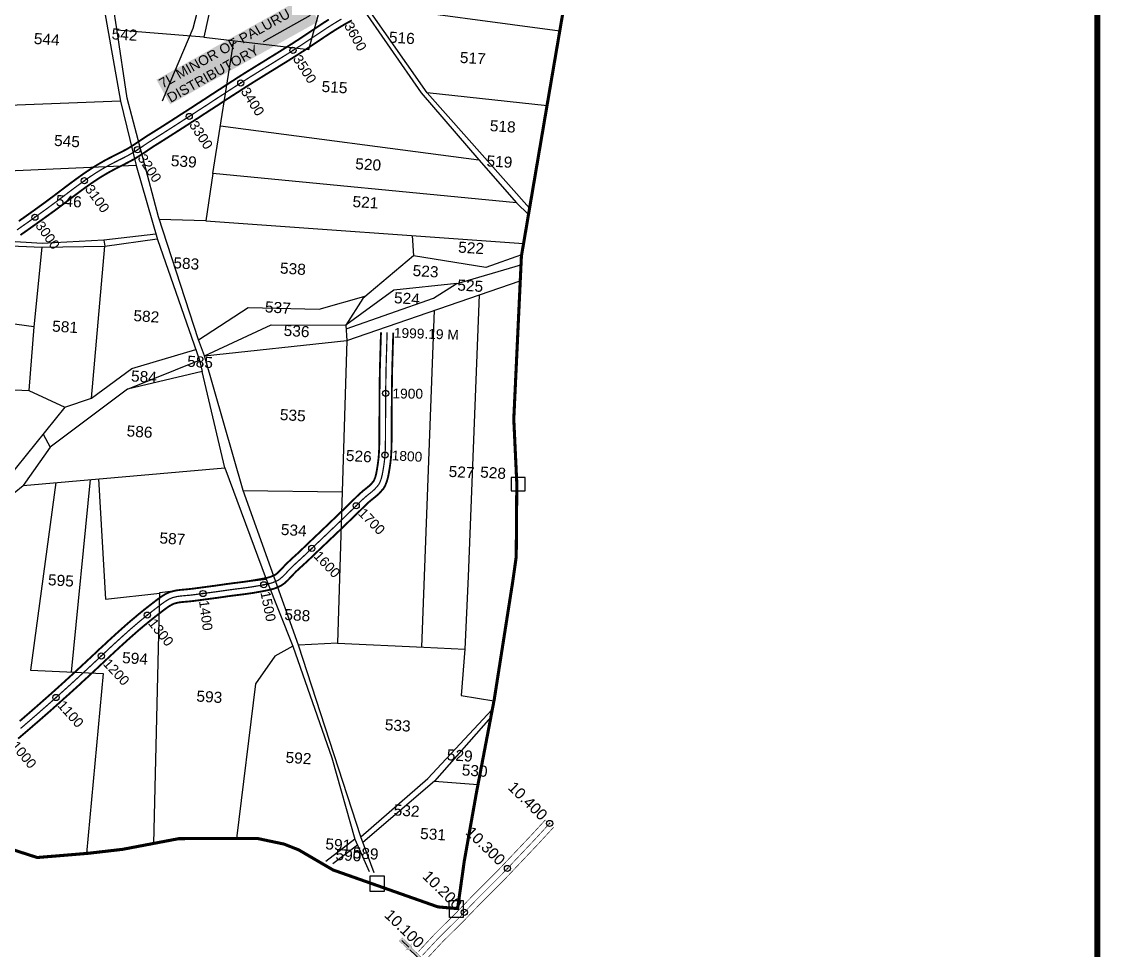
# Model space of a CAD drawing. Header units: inches. Extents: x 198958 to 218693, y 1596361 to 1611769.
# Drawn here: x 206485 to 208239, y 1606047 to 1607558 of the extents above; entities that cross this region are included whole.
import ezdxf
from ezdxf.enums import TextEntityAlignment as Align

# ---------------------------------------------------------------- set-up
doc = ezdxf.new("R2010")
doc.units = ezdxf.units.IN
doc.header["$LTSCALE"] = 15
doc.header["$MEASUREMENT"] = 0
doc.header["$PDMODE"] = 32
doc.header["$PDSIZE"] = 10
doc.linetypes.add('ACAD_ISO02W100', pattern=[15, 12, -3])
doc.linetypes.add('HIDDEN2', pattern=[0.1875, 0.125, -0.0625])
for name, color, linetype in [('CANAL1', 7, 'Continuous'), ('CHANAGE', 1, 'Continuous'), ('CSMark', 72, 'Continuous'), ('PAPER SIZE', 5, 'Continuous'), ('PLOT', 7, 'Continuous'), ('PLOTS NO', 7, 'Continuous'), ('STREAMS', 4, 'Continuous'), ('STRUCTURE', 5, 'Continuous'), ('text2', 7, 'Continuous'), ('VILLAGE BOUNDARY STONES', 1, 'Continuous'), ('VILLAGE BOUNDAY', 5, 'Continuous')]:
    doc.layers.add(name, color=color, linetype=linetype)
doc.styles.get("Standard").update_dxf_attribs({"font": 'arial.ttf'})
doc.dimstyles.get("Standard").update_dxf_attribs({"dimtxt": 0.18, "dimasz": 0.18, "dimexe": 0.18, "dimexo": 0.0625, "dimgap": 0.09, "dimtad": 0, "dimtih": 1, "dimtoh": 1, "dimdec": 4, "dimzin": 0, "dimdsep": 46, "dimtxsty": 'Standard', "dimcen": 0.09, "dimadec": 0, "dimazin": 0, "dimtfac": 1, "dimtdec": 4, "dimtofl": 0, "dimtmove": 0, "dimatfit": 3, "dimfxl": 1, "dimtolj": 1, "dimtzin": 0, "dimarcsym": 0})

# ---------------------------------------------------------------- blocks, each defined once
blk = doc.blocks.new('SLB')
at = {"layer": 'STRUCTURE'}
h = blk.add_hatch(dxfattribs=at)
h.set_pattern_fill('DOTS', color=6, scale=20, angle=320.3722, style=0)
h.set_pattern_definition([(320.372247934, (-159.4327, -72.9564), (1.2786241598, 0.5641323054), [0, -1.25])])
h.paths.add_polyline_path([(769699.5, 1706871.1), (769699.5, 1706861.1), (769729.1, 1706861.1), (769732.1, 1706863.1), (769792.1, 1706863.1), (769795.1, 1706861.1), (769824.7, 1706861.1), (769824.7, 1706871.1), (769795.1, 1706871.1), (769792.1, 1706869.1), (769732.1, 1706869.1), (769729.1, 1706871.1)])
at = {"layer": 'STRUCTURE', "color": 6, "linetype": 'ACAD_ISO02W100', "ltscale": 0.5, "const_width": 0.5}
for points in [[(769699.5, 1706871.1), (769729.1, 1706871.1)], [(769795.1, 1706871.1), (769824.7, 1706871.1)], [(769699.5, 1706861.1), (769729.1, 1706861.1)], [(769795.1, 1706861.1), (769824.7, 1706861.1)]]:
    blk.add_lwpolyline(points, dxfattribs=at)
at = {"layer": 'STRUCTURE', "color": 6, "const_width": 0.628}
for points in [[(769726.1, 1706877.1), (769726.1, 1706873.1), (769732.1, 1706869.1), (769792.1, 1706869.1), (769798.1, 1706873.1), (769798.1, 1706877.1)], [(769726.1, 1706855.1), (769726.1, 1706859.1), (769732.1, 1706863.1), (769792.1, 1706863.1), (769798.1, 1706859.1), (769798.1, 1706855.1)]]:
    blk.add_lwpolyline(points, dxfattribs=at)
at = {"layer": 'STRUCTURE', "color": 6}
blk.add_lwpolyline([(769732.1, 1706863.1), (769792.1, 1706863.1)], dxfattribs=at)
blk.add_lwpolyline([(769732.1, 1706863.1), (769792.1, 1706863.1)], dxfattribs=at)
at = {"layer": 'STRUCTURE', "color": 0}
blk.add_circle((769762.1, 1706866.1), 1.24, dxfattribs=at)
for points in [[(769703.8, 1706866), (769726.7, 1706866)], [(769818.6, 1706865.8), (769795.7, 1706865.8)]]:
    blk.add_leader(points, dimstyle='Standard', override={"dimasz": 10, "dimgap": 0.09, "dimtad": 0}, dxfattribs=at)

msp = doc.modelspace()

# ---------------------------------------------------------------- linework, layer by layer
at = {"layer": 'CANAL1', "color": 1, "linetype": 'HIDDEN2', "ltscale": 40, "const_width": 2}
msp.add_lwpolyline([(206477.5, 1607218.8), (206486.1, 1607224.9), (206494.7, 1607230.9), (206503.3, 1607237), (206511.9, 1607243.2), (206520.5, 1607249.4), (206529, 1607255.6), (206537.5, 1607261.9), (206542.8, 1607265.8), (206554.4, 1607274.6), (206562.8, 1607281), (206571.3, 1607287.4), (206579.8, 1607293.6), (206588.3, 1607299.8), (206597, 1607305.8), (206605.8, 1607311.6), (206614.8, 1607317.1), (206624.9, 1607322.9), (206633.2, 1607327.3), (206642.6, 1607332.1), (206652.1, 1607336.8), (206661.4, 1607341.8), (206668.7, 1607346.2), (206679.2, 1607353), (206689.3, 1607359.9), (206696.8, 1607364.7), (206705.7, 1607370.3), (206710.4, 1607373.2), (206723.5, 1607381.6), (206731.5, 1607386.7), (206741.3, 1607393), (206750.1, 1607398.7), (206759, 1607404.4), (206767.9, 1607410.1), (206773.5, 1607413.8), (206785.6, 1607421.6), (206794.4, 1607427.4), (206803.2, 1607433.2), (206812.1, 1607438.9), (206820.9, 1607444.7), (206829.7, 1607450.4), (206838.6, 1607456.1), (206847.5, 1607461.8), (206857.4, 1607468.1), (206865.4, 1607473), (206874.3, 1607478.6), (206883.3, 1607484.1), (206892.3, 1607489.6), (206901.3, 1607495.2), (206910.2, 1607500.7), (206919.2, 1607506.3), (206928.1, 1607512), (206937, 1607517.7), (206942.1, 1607521), (206954.5, 1607529.3), (206963.3, 1607535.2), (206972.1, 1607541.1), (206980.9, 1607546.9), (206989.8, 1607552.6), (206998.8, 1607558.1), (207005, 1607561.8)], dxfattribs=at)
at = {"layer": 'CANAL1', "color": 200, "linetype": 'ByBlock', "ltscale": 40, "const_width": 3}
for points in [[(206480.4, 1607233.1), (206489, 1607239.1), (206497.5, 1607245.2), (206506.1, 1607251.3), (206514.6, 1607257.5), (206523.1, 1607263.6), (206531.5, 1607269.9), (206536.8, 1607273.8), (206548.3, 1607282.6), (206556.8, 1607289), (206565.3, 1607295.4), (206573.9, 1607301.7), (206582.6, 1607308), (206591.4, 1607314.1), (206600.4, 1607320), (206609.7, 1607325.7), (206620.1, 1607331.7), (206628.6, 1607336.2), (206638.1, 1607341), (206647.4, 1607345.7), (206656.5, 1607350.5), (206663.4, 1607354.6), (206673.6, 1607361.4), (206683.7, 1607368.2), (206691.4, 1607373.2), (206700.4, 1607378.8), (206705.1, 1607381.7), (206718.1, 1607390), (206726.1, 1607395.1), (206735.9, 1607401.4), (206744.7, 1607407.1), (206753.6, 1607412.8), (206762.4, 1607418.5), (206768, 1607422.2), (206780.1, 1607430), (206788.9, 1607435.8), (206797.7, 1607441.5), (206806.6, 1607447.3), (206815.4, 1607453.1), (206824.3, 1607458.8), (206833.2, 1607464.6), (206842.1, 1607470.3), (206852.1, 1607476.6), (206860.1, 1607481.5), (206869.1, 1607487.1), (206878.1, 1607492.6), (206887, 1607498.2), (206896, 1607503.7), (206904.9, 1607509.2), (206913.8, 1607514.8), (206922.7, 1607520.4), (206931.5, 1607526.1), (206936.6, 1607529.4), (206949, 1607537.7), (206957.7, 1607543.5), (206966.5, 1607549.4), (206975.4, 1607555.3), (206984.5, 1607561)], [(206483.2, 1607210.6), (206491.9, 1607216.7), (206500.5, 1607222.8), (206509.1, 1607228.9), (206517.7, 1607235.1), (206526.3, 1607241.3), (206534.9, 1607247.5), (206543.5, 1607253.8), (206548.8, 1607257.8), (206560.4, 1607266.6), (206568.8, 1607273), (206577.2, 1607279.3), (206585.7, 1607285.6), (206594.1, 1607291.6), (206602.6, 1607297.5), (206611.2, 1607303.2), (206619.9, 1607308.5), (206629.7, 1607314.1), (206637.8, 1607318.4), (206647.2, 1607323.1), (206656.7, 1607328), (206666.3, 1607333.1), (206674, 1607337.7), (206684.8, 1607344.7), (206694.8, 1607351.5), (206702.1, 1607356.3), (206711, 1607361.8), (206715.7, 1607364.8), (206728.9, 1607373.2), (206736.9, 1607378.3), (206746.7, 1607384.6), (206755.6, 1607390.3), (206764.4, 1607396), (206773.3, 1607401.7), (206778.9, 1607405.4), (206791, 1607413.3), (206799.9, 1607419), (206808.7, 1607424.8), (206817.5, 1607430.6), (206826.3, 1607436.3), (206835.2, 1607442), (206844, 1607447.7), (206852.9, 1607453.4), (206862.7, 1607459.6), (206870.6, 1607464.5), (206879.6, 1607470.1), (206888.5, 1607475.6), (206897.5, 1607481.1), (206906.5, 1607486.7), (206915.5, 1607492.2), (206924.5, 1607497.9), (206933.5, 1607503.5), (206942.4, 1607509.3), (206947.6, 1607512.7), (206960.1, 1607521), (206968.9, 1607526.9), (206977.6, 1607532.8), (206986.3, 1607538.5), (206995.1, 1607544.1), (207003.9, 1607549.5), (207010, 1607553.1), (207021.9, 1607559.7)], [(206479.4, 1606391.7), (206484.6, 1606396.1), (206489.8, 1606400.6), (206495, 1606405), (206500.2, 1606409.5), (206505.3, 1606413.9), (206510.5, 1606418.4), (206515.7, 1606422.9), (206520.8, 1606427.4), (206526, 1606431.9), (206531.1, 1606436.4), (206536.2, 1606440.9), (206541.3, 1606445.5), (206546.4, 1606450), (206551.5, 1606454.6), (206556.6, 1606459.2), (206561.7, 1606463.7), (206566.7, 1606468.3), (206571.8, 1606472.9), (206576.9, 1606477.5), (206581.9, 1606482.2), (206586.9, 1606486.8), (206592, 1606491.4), (206597, 1606496.1), (206602.8, 1606501.5), (206607, 1606505.4), (206612, 1606510.1), (206617, 1606514.8), (206622, 1606519.5), (206627, 1606524.1), (206632, 1606528.8), (206637, 1606533.4), (206642, 1606538.1), (206647, 1606542.7), (206652, 1606547.2), (206657, 1606551.8), (206662.1, 1606556.3), (206667.1, 1606560.7), (206672.2, 1606565.2), (206677.3, 1606569.6), (206682.4, 1606573.9), (206687.6, 1606578.2), (206695.3, 1606584.5), (206698, 1606586.6), (206703.2, 1606590.8), (206708.6, 1606594.9), (206714.8, 1606599.7), (206719.3, 1606603.1), (206724.5, 1606606.8), (206729.5, 1606609.7), (206733.2, 1606611.3), (206739.6, 1606613), (206745.6, 1606613.8), (206755.4, 1606614.6), (206759.3, 1606615), (206766.2, 1606615.8), (206773.1, 1606616.7), (206780.7, 1606617.7), (206786.6, 1606618.5), (206793.3, 1606619.4), (206800.1, 1606620.3), (206805.5, 1606621), (206813.7, 1606622.2), (206820.4, 1606623.2), (206830.2, 1606624.5), (206833.8, 1606624.9), (206840.6, 1606625.8), (206847.4, 1606626.6), (206855.1, 1606627.7), (206861.1, 1606628.6), (206867.9, 1606629.8), (206874.8, 1606631), (206880.2, 1606632), (206888.9, 1606633.8), (206896.6, 1606635.9), (206906.9, 1606640.5), (206911.3, 1606643.5), (206917.1, 1606648.6), (206922.3, 1606654), (206927.4, 1606659.5), (206931.5, 1606663.7), (206936.3, 1606668.2), (206941.3, 1606672.7), (206945.1, 1606676.2), (206951.4, 1606682), (206956.4, 1606686.8), (206963.4, 1606693.5), (206966.2, 1606696.2), (206971.1, 1606700.9), (206976.1, 1606705.6), (206981.5, 1606710.8), (206985.9, 1606715), (206990.9, 1606719.7), (206995.8, 1606724.4), (206999.6, 1606728), (207005.7, 1606733.9), (207010.6, 1606738.6), (207017.6, 1606745.4), (207020.5, 1606748.1), (207025.4, 1606752.9), (207030.3, 1606757.7), (207035.6, 1606762.9), (207040, 1606767.2), (207044.7, 1606771.9), (207049.5, 1606776.3), (207053.2, 1606779.4), (207059.9, 1606784.8), (207065.9, 1606789.9), (207073.3, 1606798.3), (207076.1, 1606803.2), (207079, 1606810.7), (207081, 1606818.4), (207082.4, 1606825.9), (207083.5, 1606832.8), (207084.5, 1606839.7), (207085.3, 1606846.7), (207085.7, 1606851.5), (207086.2, 1606860.9), (207086.4, 1606867.9), (207086.5, 1606877.1), (207086.5, 1606881.7), (207086.6, 1606888.5), (207086.6, 1606895.4), (207086.6, 1606902.2), (207086.6, 1606909), (207086.7, 1606915.9), (207086.7, 1606922.7), (207086.7, 1606929.5), (207086.8, 1606936.3), (207086.8, 1606943.1), (207086.8, 1606949.9), (207086.9, 1606956.7), (207087, 1606963.5), (207087.1, 1606970.2), (207087.2, 1606977), (207087.3, 1606983.8), (207087.4, 1606990.6), (207087.6, 1606997.4), (207087.8, 1607004.2), (207088, 1607011), (207088.2, 1607017.8), (207088.4, 1607024.6), (207088.6, 1607031.4), (207088.8, 1607038.2), (207089, 1607045), (207089.2, 1607051.8)], [(206482, 1606420.2), (206487.1, 1606424.6), (206492.3, 1606429.1), (206497.4, 1606433.5), (206502.5, 1606438), (206507.6, 1606442.4), (206512.7, 1606446.9), (206517.8, 1606451.4), (206522.9, 1606455.9), (206528, 1606460.4), (206533.1, 1606464.9), (206538.2, 1606469.5), (206543.2, 1606474), (206548.3, 1606478.6), (206553.3, 1606483.1), (206558.3, 1606487.7), (206563.4, 1606492.3), (206568.4, 1606496.9), (206573.4, 1606501.5), (206578.4, 1606506.1), (206583.4, 1606510.8), (206589.2, 1606516.1), (206593.4, 1606520.1), (206598.4, 1606524.7), (206603.4, 1606529.4), (206608.3, 1606534.1), (206613.3, 1606538.8), (206618.4, 1606543.4), (206623.4, 1606548.1), (206628.4, 1606552.8), (206633.5, 1606557.4), (206638.5, 1606562), (206643.6, 1606566.6), (206648.8, 1606571.2), (206653.9, 1606575.8), (206659.1, 1606580.3), (206664.3, 1606584.8), (206669.6, 1606589.2), (206674.8, 1606593.6), (206682.7, 1606600), (206685.5, 1606602.3), (206690.9, 1606606.5), (206696.3, 1606610.7), (206702.6, 1606615.6), (206707.5, 1606619.3), (206713.6, 1606623.6), (206720.4, 1606627.6), (206726.7, 1606630.3), (206735.8, 1606632.6), (206743.4, 1606633.6), (206753.6, 1606634.5), (206757.2, 1606634.9), (206763.8, 1606635.6), (206770.4, 1606636.5), (206778, 1606637.5), (206783.9, 1606638.3), (206790.7, 1606639.2), (206797.4, 1606640.1), (206802.7, 1606640.8), (206810.9, 1606642), (206817.6, 1606643), (206827.6, 1606644.3), (206831.3, 1606644.8), (206838.1, 1606645.6), (206844.8, 1606646.5), (206852.2, 1606647.5), (206857.9, 1606648.4), (206864.5, 1606649.5), (206871.1, 1606650.7), (206876.3, 1606651.6), (206884.2, 1606653.2), (206889.8, 1606654.8), (206897.1, 1606658), (206899, 1606659.3), (206903.3, 1606663.1), (206907.7, 1606667.7), (206912.9, 1606673.3), (206917.6, 1606678), (206922.7, 1606682.8), (206927.8, 1606687.5), (206931.6, 1606690.9), (206937.7, 1606696.6), (206942.5, 1606701.2), (206949.6, 1606708), (206952.4, 1606710.7), (206957.3, 1606715.4), (206962.3, 1606720.1), (206967.7, 1606725.2), (206972.2, 1606729.5), (206977.1, 1606734.2), (206982, 1606738.9), (206985.7, 1606742.5), (206991.8, 1606748.3), (206996.8, 1606753), (207003.7, 1606759.8), (207006.6, 1606762.5), (207011.4, 1606767.2), (207016.3, 1606772), (207021.6, 1606777.1), (207026, 1606781.5), (207031, 1606786.4), (207036.2, 1606791.2), (207040.4, 1606794.9), (207047.2, 1606800.3), (207051.8, 1606804.1), (207056.9, 1606810), (207058, 1606811.9), (207060, 1606816.9), (207061.5, 1606822.7), (207062.7, 1606829.3), (207063.7, 1606835.7), (207064.6, 1606842.2), (207065.4, 1606848.7), (207065.7, 1606852.9), (207066.2, 1606861.7), (207066.4, 1606868.3), (207066.5, 1606877.3), (207066.5, 1606881.8), (207066.6, 1606888.6), (207066.6, 1606895.5), (207066.6, 1606902.3), (207066.6, 1606909.1), (207066.7, 1606915.9), (207066.7, 1606922.7), (207066.7, 1606929.6), (207066.8, 1606936.4), (207066.8, 1606943.2), (207066.8, 1606950), (207066.9, 1606956.9), (207067, 1606963.7), (207067.1, 1606970.5), (207067.2, 1606977.4), (207067.3, 1606984.2), (207067.4, 1606991), (207067.6, 1606997.9), (207067.8, 1607004.7), (207068, 1607011.6), (207068.2, 1607018.4), (207068.4, 1607025.2), (207068.6, 1607032), (207068.8, 1607038.9), (207069, 1607045.7), (207069.3, 1607052.5)]]:
    msp.add_lwpolyline(points, dxfattribs=at)
at = {"layer": 'CANAL1', "color": 1, "linetype": 'HIDDEN2', "ltscale": 30, "const_width": 2}
msp.add_lwpolyline([(206483.3, 1606408.2), (206488.5, 1606412.6), (206493.6, 1606417), (206498.8, 1606421.5), (206504, 1606426), (206509.1, 1606430.4), (206514.2, 1606434.9), (206519.3, 1606439.4), (206524.5, 1606443.9), (206529.6, 1606448.4), (206534.7, 1606452.9), (206539.8, 1606457.5), (206544.8, 1606462), (206549.9, 1606466.6), (206555, 1606471.2), (206560, 1606475.7), (206565.1, 1606480.3), (206570.1, 1606484.9), (206575.1, 1606489.5), (206580.2, 1606494.2), (206585.2, 1606498.8), (206590.2, 1606503.4), (206596, 1606508.8), (206600.2, 1606512.7), (206605.2, 1606517.4), (206610.2, 1606522.1), (206615.2, 1606526.8), (206620.2, 1606531.4), (206625.2, 1606536.1), (206630.2, 1606540.8), (206635.2, 1606545.4), (206640.2, 1606550), (206645.3, 1606554.6), (206650.3, 1606559.2), (206655.4, 1606563.7), (206660.5, 1606568.3), (206665.6, 1606572.7), (206670.8, 1606577.2), (206676, 1606581.6), (206681.2, 1606585.9), (206689, 1606592.3), (206691.7, 1606594.4), (206697.1, 1606598.6), (206702.5, 1606602.8), (206708.7, 1606607.6), (206713.4, 1606611.2), (206719.1, 1606615.2), (206724.9, 1606618.6), (206730, 1606620.8), (206737.7, 1606622.8), (206744.5, 1606623.7), (206754.5, 1606624.6), (206758.2, 1606624.9), (206765, 1606625.7), (206771.8, 1606626.6), (206779.3, 1606627.6), (206785.2, 1606628.4), (206792, 1606629.3), (206798.8, 1606630.2), (206804.1, 1606630.9), (206812.3, 1606632.1), (206819, 1606633.1), (206828.9, 1606634.4), (206832.5, 1606634.9), (206839.3, 1606635.7), (206846.1, 1606636.6), (206853.7, 1606637.6), (206859.5, 1606638.5), (206866.2, 1606639.6), (206872.9, 1606640.8), (206878.2, 1606641.8), (206886.6, 1606643.5), (206893.2, 1606645.3), (206902, 1606649.2), (206905.1, 1606651.4), (206910.2, 1606655.9), (206915, 1606660.8), (206920.1, 1606666.4), (206924.5, 1606670.8), (206929.5, 1606675.5), (206934.5, 1606680.1), (206938.3, 1606683.5), (206944.5, 1606689.3), (206949.5, 1606694), (206956.5, 1606700.8), (206959.3, 1606703.5), (206964.2, 1606708.2), (206969.2, 1606712.9), (206974.6, 1606718), (206979.1, 1606722.3), (206984, 1606727), (206988.9, 1606731.7), (206992.7, 1606735.3), (206998.8, 1606741.1), (207003.7, 1606745.8), (207010.7, 1606752.6), (207013.5, 1606755.3), (207018.4, 1606760.1), (207023.3, 1606764.8), (207028.6, 1606770), (207033, 1606774.4), (207037.8, 1606779.1), (207042.9, 1606783.7), (207046.8, 1606787.1), (207053.6, 1606792.5), (207058.8, 1606797), (207065.1, 1606804.2), (207067, 1606807.5), (207069.5, 1606813.8), (207071.2, 1606820.5), (207072.5, 1606827.6), (207073.6, 1606834.2), (207074.6, 1606841), (207075.3, 1606847.7), (207075.7, 1606852.2), (207076.2, 1606861.3), (207076.4, 1606868.1), (207076.5, 1606877.2), (207076.5, 1606881.8), (207076.6, 1606888.6), (207076.6, 1606895.4), (207076.6, 1606902.2), (207076.6, 1606909.1), (207076.7, 1606915.9), (207076.7, 1606922.7), (207076.7, 1606929.5), (207076.8, 1606936.3), (207076.8, 1606943.1), (207076.8, 1606950), (207076.9, 1606956.8), (207077, 1606963.6), (207077.1, 1606970.4), (207077.2, 1606977.2), (207077.3, 1606984), (207077.4, 1606990.8), (207077.6, 1606997.6), (207077.8, 1607004.5), (207078, 1607011.3), (207078.2, 1607018.1), (207078.4, 1607024.9), (207078.6, 1607031.7), (207078.8, 1607038.5), (207079, 1607045.4), (207079.2, 1607052.2)], dxfattribs=at)
at = {"layer": 'CANAL1', "color": 200, "const_width": 1}
for points in [[(207130.3, 1606045.7), (207156.8, 1606074.2), (207188.8, 1606105.8), (207215.5, 1606133.5), (207258.8, 1606176.9), (207312.5, 1606233.6), (207336.6, 1606259.7)], [(207143.1, 1606033.1), (207169.7, 1606061.7), (207201.6, 1606093.1), (207228.3, 1606120.9), (207271.7, 1606164.4), (207325.6, 1606221.3), (207350.2, 1606248)]]:
    msp.add_lwpolyline(points, dxfattribs=at)
at = {"layer": 'CANAL1', "color": 1, "linetype": 'HIDDEN2', "ltscale": 4, "const_width": 1}
msp.add_lwpolyline([(207136.7, 1606039.4), (207163.2, 1606067.9), (207195.2, 1606099.4), (207221.9, 1606127.2), (207265.3, 1606170.7), (207319, 1606227.4), (207343.8, 1606254.3)], dxfattribs=at)
at = {"layer": 'CHANAGE'}
for p in [(206926.2, 1607510.8), (206841.3, 1607457.9), (206757.5, 1607403.4), (206673.4, 1607349.3), (206587.1, 1607298.9), (206506.7, 1607239.5), (207076.9, 1606953), (207075.7, 1606853), (207028.9, 1606770.4), (206956.8, 1606701.1), (206878.8, 1606641.9), (206779.8, 1606627.7), (206689.4, 1606592.6), (206614.6, 1606526.2), (206541, 1606458.6)]:
    msp.add_point(p, dxfattribs=at)
at = {"layer": 'PLOT'}
for points in [[(207310.7, 1607254), (207237.8, 1607336), (207144.2, 1607441.7), (207041.2, 1607588.9), (206990.6, 1607656.6), (206901.8, 1607770.6), (206856.2, 1607840.4), (206748.4, 1607985.5), (206621.3, 1608184), (206572.1, 1608252.8), (206475.4, 1608382.2), (206387.5, 1608504), (206336.8, 1608594.5), (206321, 1608617.8), (206268.1, 1608689.3), (206179.7, 1608794.9)], [(206022.5, 1607937.4), (206203.4, 1607911.8), (206225.4, 1607908.5), (206588, 1607851), (206611.8, 1607621.3), (206645.6, 1607428.2), (206671.5, 1607323.5), (206705.9, 1607203.1), (206774.1, 1607007.3)], [(206772.6, 1607040.4), (206707.5, 1607240), (206656.7, 1607433.3), (206639.6, 1607546), (206628.1, 1607622.4), (206599.1, 1607864.2), (206847.9, 1607835.4), (206781.5, 1607532.3), (206639.9, 1607543.8)], [(206781.5, 1607532.3), (206951.7, 1607512.4), (206988.7, 1607646.9), (206909.3, 1607744.6), (206847.9, 1607835.4)], [(206988.7, 1607646.9), (207033.8, 1607586.9), (207134.4, 1607441.8), (207228.2, 1607333), (207289.3, 1607263.2), (207309, 1607243.8)], [(206974, 1607593.3), (207044.1, 1607584.8), (207359.9, 1607542.5)], [(206796, 1607310.7), (206830, 1607526.6)], [(207339.1, 1607420.5), (207144.3, 1607441.6)], [(206645.6, 1607428.2), (206435.1, 1607420.1)], [(206808.1, 1607387.9), (207228.2, 1607333)], [(206671.5, 1607323.5), (206426, 1607312.9)], [(207289.3, 1607263.2), (206796, 1607310.7), (206784.6, 1607233.8), (206708.8, 1607236)], [(206784.6, 1607233.8), (207301, 1607196.7)], [(206598.9, 1606945.3), (206620.2, 1607192.6), (206705.5, 1607204.6)], [(206703.4, 1607211.9), (206618.8, 1607202.1), (206620.1, 1607192.6)], [(207120, 1607209.7), (207121.9, 1607176.6)], [(206404.2, 1607203.8), (206404, 1607195.6), (206518, 1607190.7), (206620.2, 1607192.6)], [(206618.8, 1607202.1), (206518.4, 1607197), (206404.2, 1607203.8)], [(206518, 1607190.7), (206504.8, 1607061.3), (206496.8, 1606958)], [(207297.9, 1607178.4), (207239.5, 1607157.7), (207121.9, 1607176.6), (207039.9, 1607107.5), (207012.1, 1607063.9), (207013.9, 1607039)], [(207012.5, 1607058.2), (207154.8, 1607108), (207191.2, 1607131.4), (207296.8, 1607161.9)], [(207013.9, 1607039), (207295.6, 1607136.3)], [(207192.7, 1607131.9), (207090.3, 1607121.1), (207012.1, 1607063.9)], [(206782.3, 1607014.2), (206772.6, 1607040.4), (206853.2, 1607092.9), (206968.6, 1607090.3), (207045, 1607111.8)], [(207229, 1607113.3), (207211.1, 1606655.2), (207205.5, 1606537)], [(207135.4, 1606540.4), (207156.4, 1607088.2)], [(206504.8, 1607061.3), (206358.7, 1607081.1)], [(206782.3, 1607014.2), (206890.6, 1607064.4), (207012.1, 1607063.9)], [(207058.1, 1606173.3), (207036.4, 1606232), (206935.1, 1606543.9), (206845.4, 1606795.1), (206782.3, 1607014.2), (207013.9, 1607039), (206998.4, 1606547), (206935.1, 1606543.9)], [(206555.4, 1606930.7), (206598.9, 1606945.3), (206664.3, 1606993.7), (206768.1, 1607024.4)], [(206815.2, 1606831.8), (206778.3, 1606988.5), (206657.4, 1606960.1), (206774.1, 1607007.3), (206778.5, 1606988.6)], [(206349.6, 1606965), (206496.8, 1606958), (206555.4, 1606930.7), (206444.7, 1606793.9), (206397.2, 1606769.1), (206339.7, 1606773.9)], [(206657.4, 1606960.1), (206531.7, 1606865.8), (206487.4, 1606803.5)], [(206520.1, 1606887), (206531.7, 1606865.8)], [(206088.8, 1606747.8), (206176.4, 1606736.8), (206172.2, 1606715), (206243.9, 1606702.8), (206428.6, 1606755.6), (206487.4, 1606803.5), (206815.2, 1606831.8), (206882.6, 1606651.1), (206925.7, 1606542.3), (206989.2, 1606360.3), (207026.6, 1606228.4), (207050.2, 1606175.7)], [(206540.7, 1606808.1), (206499.3, 1606503), (206617.6, 1606497.7), (206590.5, 1606205)], [(206566.2, 1606500), (206596.9, 1606812.9)], [(206610.3, 1606814.1), (206621.3, 1606618.7), (206709.6, 1606628.2)], [(206845.4, 1606795.1), (207006.1, 1606793)], [(206700.1, 1606221.4), (206709.6, 1606629.4), (206882.6, 1606651.1)], [(206925.7, 1606542.3), (206896.7, 1606525.9), (206865.5, 1606480.8), (206834.6, 1606229.3)], [(206998.4, 1606547), (207138.9, 1606540.2), (207205.5, 1606537), (207199.4, 1606461.8), (207252.9, 1606453.1)], [(207036.4, 1606232), (207145.3, 1606327.1), (207250.2, 1606439)], [(207247.8, 1606426.4), (207156.1, 1606322.7), (207039.8, 1606222.8)], [(207156.1, 1606322.7), (207226.9, 1606316.9)], [(207026.6, 1606228.4), (206979.8, 1606191.9)], [(207031.1, 1606218.4), (206990.8, 1606188.4)]]:
    msp.add_lwpolyline(points, dxfattribs=at)
at = {"layer": 'STREAMS'}
msp.add_lwpolyline([(206772.4, 1607581.7), (206763.3, 1607546.6), (206733.2, 1607475), (206713.7, 1607428.5)], dxfattribs=at)
at = {"layer": 'text2', "color": 5, "const_width": 10}
msp.add_lwpolyline([(199249, 1611176.2), (208233.7, 1611176.2), (208233.7, 1598880.5), (199249, 1598880.5)], close=True, dxfattribs=at)
at = {"layer": 'text2', "color": 2, "linetype": 'Continuous'}
for p in [(207343.4, 1606253.8), (207274.8, 1606180.7), (207204.6, 1606109.3)]:
    msp.add_point(p, dxfattribs=at)
at = {"layer": 'VILLAGE BOUNDARY STONES'}
for points in [[(207303.8, 1606816.3), (207280.6, 1606816.3), (207280.6, 1606794.7), (207303.8, 1606794.7)], [(207074.7, 1606168.3), (207051, 1606168.3), (207051, 1606143.5), (207074.7, 1606143.6)], [(207180.3, 1606128.3), (207202.6, 1606128.3), (207202.6, 1606101.1), (207180.4, 1606101.1)]]:
    msp.add_lwpolyline(points, close=True, dxfattribs=at)
at = {"layer": 'VILLAGE BOUNDAY', "linetype": 'ACAD_ISO02W100', "ltscale": 0.2, "const_width": 5}
msp.add_lwpolyline([(207387.2, 1607702.6), (207338.8, 1607419.1), (207297.5, 1607176.2), (207285.1, 1606911.1), (207290, 1606807), (207289.1, 1606687.5), (207283.4, 1606647.1), (207253.3, 1606455.2), (207224.3, 1606303.3), (207204.6, 1606192.4), (207193.8, 1606115.3), (207161.9, 1606118.1), (206991.5, 1606178.1), (206935.5, 1606210.8), (206911.8, 1606220.2), (206868.3, 1606229.4), (206740.6, 1606229.1), (206649.1, 1606211.7), (206592.8, 1606205.2), (206510.5, 1606198.4), (206510.5, 1606198.4), (206368.7, 1606243.9)], dxfattribs=at)

# ---------------------------------------------------------------- block references
at = {"layer": 'STRUCTURE', "color": 0, "xscale": 0.7000000000000001, "yscale": 0.7000000000000001, "zscale": 0.7000000000000001, "rotation": 316.2086837625144}
msp.add_blockref('SLB', (-1008678.8, 1116437.4), dxfattribs=at)

# ---------------------------------------------------------------- texts
at = {"layer": 'CHANAGE'}
for s, rotation, p in [('3600', 299.0993, (207015.7, 1607555.1)), ('3500', 302.3584, (206932.1, 1607501.5)), ('3400', 302.5639, (206847.3, 1607448.6)), ('3300', 302.7771, (206763.4, 1607394.2)), ('3200', 303.2947, (206679.5, 1607340.1)), ('3100', 305.7115, (206593.6, 1607290)), ('3000', 305.557, (206513.1, 1607230.5)), ('1999.19 M', 358.1035, (207090.2, 1607051.8)), ('1900', 359.5018, (207087.9, 1606952.9)), ('1800', 356.9052, (207086.7, 1606852.4)), ('1700', 314.7936, (207036.7, 1606762.6)), ('1600', 313.7693, (206964.4, 1606693.1)), ('1500', 281.4995, (206881, 1606631.2)), ('1400', 277.6564, (206781.3, 1606616.8)), ('1300', 308.5673, (206696.2, 1606584)), ('1200', 313.1334, (206622.1, 1606518.2)), ('1100', 311.8296, (206548.3, 1606450.4)), ('1000', 310.1002, (206472.5, 1606384.6))]:
    msp.add_text(s, height=16, rotation=rotation, dxfattribs=at).set_placement(p, align=Align.MIDDLE_LEFT)
at = {"layer": 'CSMark', "color": 1}
for s, p in [('10.400', (207280.4, 1606317.3)), ('10.300', (207211.8, 1606244.3)), ('10.200', (207141.6, 1606172.8)), ('10.100', (207079.8, 1606109.7))]:
    msp.add_text(s, height=18, rotation=315.7011, dxfattribs=at).set_placement(p, align=Align.MIDDLE_LEFT)
at = {"layer": 'PLOTS NO'}
for s, p in [('544', (206504.5, 1607521.3)), ('542', (206631, 1607528.9)), ('516', (207081.7, 1607523.5)), ('517', (207197, 1607490.6)), ('515', (206972.3, 1607443.4)), ('518', (207245.7, 1607379.6)), ('545', (206537.4, 1607355.7)), ('539', (206727.2, 1607322.7)), ('520', (207027, 1607317.7)), ('519', (207240.3, 1607322.3)), ('546', (206540.3, 1607257.9)), ('521', (207022.5, 1607256.2)), ('522', (207194.3, 1607182.1)), ('583', (206731.3, 1607156.7)), ('538', (206904.6, 1607148.1)), ('523', (207120.3, 1607144.1)), ('525', (207192.9, 1607120.5)), ('524', (207090, 1607099.9)), ('537', (206880.2, 1607085)), ('582', (206666.4, 1607070.7)), ('581', (206534.3, 1607053.7)), ('536', (206910.6, 1607046.8)), ('585', (206753.7, 1606996.6)), ('584', (206662.5, 1606972.6)), ('535', (206904.4, 1606909.9)), ('586', (206655.3, 1606883.2)), ('526', (207011.7, 1606843.4)), ('527', (207178.8, 1606817.5)), ('528', (207230, 1606816.4)), ('534', (206906, 1606723.1)), ('587', (206708.7, 1606709.2)), ('595', (206527.5, 1606641.3)), ('588', (206911.8, 1606584.8)), ('594', (206648, 1606514.6)), ('593', (206768.8, 1606452.1)), ('533', (207075, 1606405.6)), ('592', (206913.7, 1606352.5)), ('529', (207175.8, 1606356.7)), ('530', (207200.1, 1606332)), ('532', (207089.5, 1606266.9)), ('531', (207132.4, 1606228.7)), ('591', (206978.4, 1606211.8)), ('590', (206994.9, 1606194.5)), ('589', (207022.8, 1606197.4))]:
    msp.add_text(s, height=18, rotation=356.3896, dxfattribs=at).set_placement(p)
at = {"layer": 'STRUCTURE', "color": 5, "insert": (206706.4, 1607462.5), "char_height": 16, "width": 273.397, "attachment_point": 1, "rotation": 29.2075, "bg_fill": 1, "box_fill_scale": 1.1, "bg_fill_color": 7, "bg_fill_true_color": 16777215, "bg_fill_transparency": 0}
msp.add_mtext('{\\C1;7L MINOR OF PALURU DISTRIBUTORY}', dxfattribs=at)

# ---------------------------------------------------------------- leaders
at = {"layer": 'PAPER SIZE', "color": 1}
msp.add_leader([(206954.1, 1607567.7), (206877.8, 1607524.6)], dimstyle='Standard', override={"dimasz": 40, "dimgap": 0.09, "dimtad": 0, "dimtfill": 2, "dimtfillclr": 5}, dxfattribs=at)

doc.saveas('drawing.dxf')
